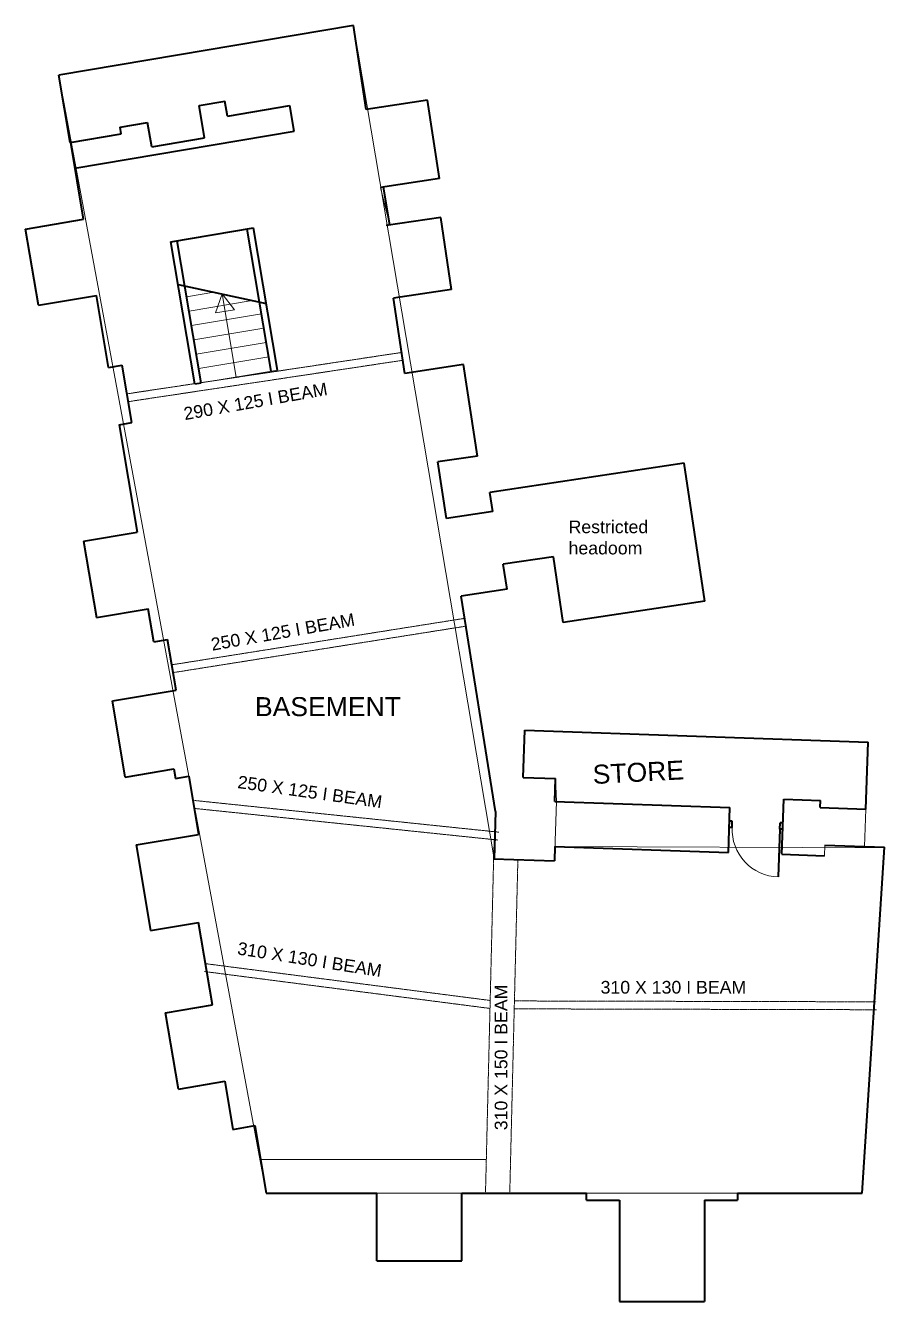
# Model space of a CAD drawing. Header units: millimetres. Extents: x -159872 to 386485, y -250577 to 158966.
# Drawn here: x 77793 to 91351, y 76090 to 96229 of the extents above; entities that cross this region are included whole.
import ezdxf

# ---------------------------------------------------------------- set-up
doc = ezdxf.new("R2010")
doc.units = ezdxf.units.MM
doc.linetypes.add('ACAD_ISO10W100', pattern=[18, 12, -3, 0, -3])
for name, color, linetype, lineweight in [('LDS-equipment-kitchen equipment', 3, 'Continuous', 13), ('LDS-hatch', 253, 'Continuous', 9), ('LDS-struct-extg-ceiling beams', 252, 'ACAD_ISO10W100', 9), ('LDS-struct-extg-doors windows', 7, 'Continuous', 9), ('LDS-struct-extg-walls', 1, 'Continuous', 40), ('LDS-text-1-50', 7, 'Continuous', 9)]:
    doc.layers.add(name, color=color, linetype=linetype, lineweight=lineweight)
doc.styles.add('Arial', font='Arial.ttf')

msp = doc.modelspace()

# ---------------------------------------------------------------- linework, layer by layer
at = {"layer": 'LDS-hatch'}
msp.add_line((90412.04825, 83294.67217), (90406.11533, 83124.77573), dxfattribs=at)
at = {"layer": 'LDS-struct-extg-ceiling beams'}
for p, q in [((79392.86219, 90415.28876), (83728.58918, 91068.42001)), ((79411.48204, 90291.68333), (83747.20902, 90944.81459)), ((80103.45128, 86138.91317), (84727.50665, 86872.63361)), ((80123.04054, 86015.45767), (84747.09591, 86749.17811)), ((85262.9759, 83497.26609), (80462.4269, 83997.37203)), ((85250.69865, 83372.87048), (80450.14965, 83872.97641)), ((85053.8551, 77800), (85182.17764, 83077.05946)), ((85436.8147, 77800), (85564.81231, 83063.69756)), ((85133.46976, 80840.08574), (80634.82556, 81421.62143)), ((85117.44446, 80716.11724), (80618.80026, 81297.65293)), ((85516.26689, 80833.4048), (91221.79765, 80819.76399)), ((85518.34761, 80708.42211), (91223.87836, 80694.7813))]:
    msp.add_line(p, q, dxfattribs=at)
at = {"layer": 'LDS-struct-extg-doors windows'}
for p, q in [((80336.18997, 91948.38455), (80764.16181, 92020.5139)), ((80374.41454, 91721.58313), (81373.12992, 91889.90424)), ((80896.72289, 91992.08259), (80791.8227, 91693.01955)), ((80896.72289, 91992.08259), (81093.85075, 91743.92264)), ((81117.74952, 90680.64457), (80896.72289, 91992.08259)), ((80412.6391, 91494.78172), (81517.06339, 91680.91875)), ((80791.8227, 91693.01955), (81093.85075, 91743.92264)), ((80450.86367, 91267.9803), (81555.28796, 91454.11733)), ((80489.08824, 91041.17889), (81593.51253, 91227.31591)), ((80527.31281, 90814.37747), (81631.7371, 91000.5145)), ((80565.53738, 90587.57605), (81768.57098, 90790.33246)), ((81490.97579, 78330.84292), (85066.76364, 78330.84292)), ((84680, 77800), (83340, 77800))]:
    msp.add_line(p, q, dxfattribs=at)
msp.add_arc((89700.3339, 83544.50995), 755, 178, 268, dxfattribs=at)
at = {"layer": 'LDS-struct-extg-walls'}
for p, q in [((82971.44472, 96228.89049), (78317.08522, 95444.45587)), ((83171.04946, 94903.84032), (82971.44472, 96228.89049)), ((78496.24452, 94381.4332), (78317.08522, 95444.45587)), ((80532.08401, 94967.93344), (80941.31266, 95036.90386)), ((80618.50478, 94455.16503), (80532.08401, 94967.93344)), ((80981.19916, 94800.24151), (80941.31266, 95036.90386)), ((80981.19916, 94800.24151), (81967.29228, 94966.43529)), ((82035.43172, 94562.13711), (81967.29228, 94966.43529)), ((84140.116, 95049.81991), (83171.04946, 94903.84032)), ((84326.31446, 93813.76565), (84140.116, 95049.81991)), ((79286.55955, 94626.18234), (79720.44052, 94699.3076)), ((79785.2561, 94314.73129), (79720.44052, 94699.3076)), ((78496.24452, 94381.4332), (79304.84087, 94517.7121)), ((78574.2449, 93978.79696), (82035.43172, 94562.13711)), ((79304.84087, 94517.7121), (79286.55955, 94626.18234)), ((79785.2561, 94314.73129), (80618.50478, 94455.16503)), ((78710.52379, 93170.20061), (78506.10545, 94383.09514)), ((84326.31446, 93813.76565), (83396.80165, 93673.74441)), ((83542.70852, 93080.04027), (83441.33032, 93681.55707)), ((77793.45719, 93015.6404), (78710.52379, 93170.20061)), ((84347.96027, 93200.14406), (83487.6665, 93070.54993)), ((84519.26285, 92062.97414), (84347.96027, 93200.14406)), ((77996.2136, 91812.6068), (77793.45719, 93015.6404)), ((80088.83723, 92814.31851), (81390.48014, 93033.69429)), ((81669.96167, 90773.71308), (81291.87083, 93017.07492)), ((81768.57098, 90790.33246), (81390.48014, 93033.69429)), ((80466.92807, 90570.95668), (80088.83723, 92814.31851)), ((80565.53738, 90587.57605), (80187.44654, 92830.93789)), ((80202.31379, 92141.01739), (81591.132, 91843.1478)), ((84519.26285, 92062.97414), (83599.63848, 91924.44249)), ((77996.2136, 91812.6068), (78913.2802, 91967.16701)), ((79104.40304, 90833.15993), (78913.2802, 91967.16701)), ((83778.38899, 90737.8304), (83599.63848, 91924.44249)), ((79104.40304, 90833.15993), (79316.41306, 90868.89159)), ((79469.31133, 89961.68593), (79316.41306, 90868.89159)), ((84707.9018, 90877.85163), (83778.38899, 90737.8304)), ((84925.38159, 89434.14026), (84707.9018, 90877.85163)), ((80466.92807, 90570.95668), (80565.53738, 90587.57605)), ((79272.09271, 89928.44717), (79469.31133, 89961.68593)), ((79272.09271, 89928.44717), (79557.946, 88232.36702)), ((84925.38159, 89434.14026), (84302.41025, 89340.29624)), ((84436.47314, 88450.33717), (84302.41025, 89340.29624)), ((88188.94419, 89318.99185), (85123.52963, 88857.21968)), ((88516.65348, 87143.53635), (88188.94419, 89318.99185)), ((85168.21726, 88560.56665), (85123.52963, 88857.21968)), ((85168.21726, 88560.56665), (84436.47314, 88450.33717)), ((78709.90592, 88089.44037), (79557.946, 88232.36702)), ((78709.90592, 88089.44037), (78912.66233, 86886.40677)), ((86125.46067, 87845.17512), (85334.38594, 87726.00811)), ((86281.86737, 86806.88954), (86125.46067, 87845.17512)), ((85393.96945, 87330.47074), (85334.38594, 87726.00811)), ((85393.96945, 87330.47074), (84672.11376, 87221.73085)), ((85211.06936, 83825.12305), (84672.11376, 87221.73085)), ((78912.66233, 86886.40677), (79731.11961, 87024.3476)), ((79819.20231, 86501.71825), (79731.11961, 87024.3476)), ((88516.65348, 87143.53635), (86281.86737, 86806.88954)), ((79819.20231, 86501.71825), (80036.1428, 86538.28088)), ((80170.75976, 85739.54546), (80036.1428, 86538.28088)), ((79164.94478, 85570.02781), (80170.75976, 85739.54546)), ((79367.70118, 84366.99421), (79164.94478, 85570.02781)), ((85646.38182, 84361.6415), (85672.38195, 85106.18766)), ((85672.38195, 85106.18766), (91094.07718, 84916.85789)), ((91057.25822, 83862.50057), (91094.07718, 84916.85789)), ((79367.70118, 84366.99421), (80136.85381, 84496.62536)), ((80136.85381, 84496.62536), (80162.61385, 84343.78092)), ((80162.61385, 84343.78092), (80369.6934, 84378.68162)), ((80369.6934, 84378.68162), (80524.25361, 83461.61502)), ((85646.38182, 84361.6415), (86161.0681, 84343.66826)), ((86148.50428, 83983.88756), (86161.0681, 84343.66826)), ((86148.50428, 83983.88756), (88911.81992, 83887.39045)), ((89731.52652, 83148.33289), (89761.88909, 84017.80291)), ((89761.88909, 84017.80291), (90341.53576, 83997.5612)), ((90337.69682, 83887.62821), (90341.53576, 83997.5612)), ((85211.06936, 83825.12305), (85191.26224, 83076.74222)), ((88887.04127, 83177.82296), (88911.81992, 83887.39045)), ((90337.69682, 83887.62821), (91057.25822, 83862.50057)), ((88949.28378, 83670.79816), (88904.31119, 83672.36863)), ((88945.79383, 83570.85907), (88949.28378, 83670.79816)), ((89700.3339, 83544.50995), (89703.82385, 83644.44904)), ((89748.79644, 83642.87856), (89703.82385, 83644.44904)), ((79538.1605, 83295.42125), (80524.25361, 83461.61502)), ((88945.79383, 83570.85907), (88900.82124, 83572.42955)), ((89700.3339, 83544.50995), (89673.98478, 82789.96988)), ((89745.30649, 83542.93948), (89700.3339, 83544.50995)), ((79538.1605, 83295.42125), (79765.84597, 81944.47368)), ((86148.71041, 83273.44759), (86140.68352, 83043.5877)), ((86148.71041, 83273.44759), (88887.04127, 83177.82296)), ((90412.04825, 83294.67217), (91351.47562, 83261.86664)), ((91000, 77800), (91351.47562, 83261.86664)), ((85182.17764, 83077.05946), (86140.68352, 83043.5877)), ((89731.52652, 83148.33289), (90406.11533, 83124.77573)), ((79765.84597, 81944.47368), (80525.13767, 82072.44289)), ((80744.51345, 80770.79998), (80525.13767, 82072.44289)), ((80004.94362, 80646.15464), (80744.51345, 80770.79998)), ((80207.70002, 79443.12105), (80004.94362, 80646.15464)), ((80207.70002, 79443.12105), (80937.40893, 79566.10444)), ((80937.40893, 79566.10444), (81065.37813, 78806.81274)), ((81065.37813, 78806.81274), (81410.51072, 78864.98056)), ((81410.51072, 78864.98056), (81590, 77800)), ((81590, 77800), (83340, 77800)), ((83340, 76730), (83340, 77800)), ((84680, 77800), (86650, 77800)), ((84680, 76730), (84680, 77800)), ((86650, 77690), (86650, 77800)), ((89030, 77800), (91000, 77800)), ((89030, 77800), (89030, 77690)), ((86650, 77690), (87170, 77690)), ((87170, 77690), (87170, 76090)), ((88510, 77690), (89030, 77690)), ((88510, 77690), (88510, 76090)), ((83340, 76730), (84680, 76730)), ((87170, 76090), (88510, 76090))]:
    msp.add_line(p, q, dxfattribs=at)
at = {"layer": 'LDS-text-1-50', "flags": 128}
for points in [[(78317.08522, 95444.45587), (82971.44472, 96228.89049), (83171.04946, 94903.84032), (84140.116, 95049.81991), (84326.31446, 93813.76565), (83396.80165, 93673.74441), (83542.70852, 93080.04027), (84347.96027, 93200.14406), (84519.26285, 92062.97414), (83599.63848, 91924.44249), (83778.38899, 90737.8304), (84707.9018, 90877.85163), (84925.38159, 89434.14026), (84302.41025, 89340.29624), (84436.47314, 88450.33717), (85168.21726, 88560.56665), (85123.52963, 88857.21968), (88188.94419, 89318.99185), (88516.65348, 87143.53635), (86281.86737, 86806.88954), (86125.46067, 87845.17512), (85334.38594, 87726.00811), (85393.96945, 87330.47074), (84673.01152, 87216.07299), (85211.06936, 83825.12305), (85182.17764, 83077.05946), (86140.68352, 83043.5877), (86173.48905, 83983.01507), (86161.0681, 84343.66826), (85646.38182, 84361.6415), (85672.38195, 85106.18766), (91094.07718, 84916.85789), (91057.25822, 83862.50057), (91036.66751, 83272.85998), (91350.88188, 83252.64003), (91000, 77800), (89030, 77800), (89030, 77690), (88510, 77690), (88510, 76090), (87170, 76090), (87170, 77690), (86650, 77690), (86650, 77800), (84680, 77800), (84680, 76730), (83340, 76730), (83340, 77800), (81590, 77800), (81410.51072, 78864.98056), (81065.37813, 78806.81274), (80937.40893, 79566.10444), (80207.70002, 79443.12105), (80004.94362, 80646.15464), (80744.51345, 80770.79998), (80525.13767, 82072.44289), (79765.84597, 81944.47368), (79538.1605, 83295.42125), (80524.25361, 83461.61502), (80369.6934, 84378.68162), (80162.61385, 84343.78092), (80136.85381, 84496.62536), (79367.70118, 84366.99421), (79164.94478, 85570.02781), (80170.75976, 85739.54546), (80036.1428, 86538.28088), (79819.20231, 86501.71825), (79731.11961, 87024.3476), (78912.66233, 86886.40677), (78709.90592, 88089.44037), (79557.946, 88232.36702), (79272.09271, 89928.44717), (79469.31133, 89961.68593), (79316.41306, 90868.89159), (79104.40304, 90833.15993), (78913.2802, 91967.16701), (77996.2136, 91812.6068), (77793.45719, 93015.6404), (78710.52379, 93170.20061), (78317.08522, 95444.45587)], [(78317.08522, 95444.45587), (81590, 77800), (91000, 77800), (91350.88188, 83252.64003), (86148.71041, 83273.44759), (86140.68352, 83043.5877), (85191.26224, 83076.74222), (82971.44472, 96228.89049), (78317.08522, 95444.45587)]]:
    msp.add_lwpolyline(points, dxfattribs=at)

# ---------------------------------------------------------------- texts
at = {"layer": 'LDS-equipment-kitchen equipment', "insert": (81414.50476, 85628.74987), "char_height": 300, "attachment_point": 1, "line_spacing_factor": 0.25, "style": 'Arial'}
msp.add_mtext('{\\C30;BASEMENT}', dxfattribs=at)
at = {"layer": 'LDS-equipment-kitchen equipment', "insert": (86737.82497, 84555.79677), "char_height": 300, "attachment_point": 1, "rotation": 3, "line_spacing_factor": 0.25, "style": 'Arial'}
msp.add_mtext('{\\C30;STORE}', dxfattribs=at)
at = {"layer": 'LDS-text-1-50', "char_height": 200, "width": 3000, "attachment_point": 1, "line_spacing_factor": 1.004016, "style": 'Arial'}
for s, insert, rotation in [('{\\C2;290 X 125 I BEAM}', (80274.08087, 90197.02039), 10), ('{\\C2;250 X 125 I BEAM}', (80705.45676, 86557.11645), 10), ('{\\C2;250 X 125 I BEAM}', (81158.4116, 84393.2107), 352), ('{\\C2;310 X 130 I BEAM}', (81158.08271, 81766.88424), 351), ('{\\C2;310 X 150 I BEAM}', (85199.06616, 78792.97815), 90)]:
    msp.add_mtext(s, dxfattribs=dict(at, insert=insert, rotation=rotation))
at = {"layer": 'LDS-text-1-50', "char_height": 200, "attachment_point": 1, "line_spacing_factor": 1.004016, "style": 'Arial'}
for s, insert, width in [('{\\C2;Restricted\\Pheadoom}', (86364.84228, 88416.35395), 2114.2857143), ('{\\C2;310 X 130 I BEAM}', (86870.41742, 81149.37351), 3000)]:
    msp.add_mtext(s, dxfattribs=dict(at, insert=insert, width=width))

doc.saveas('drawing.dxf')
